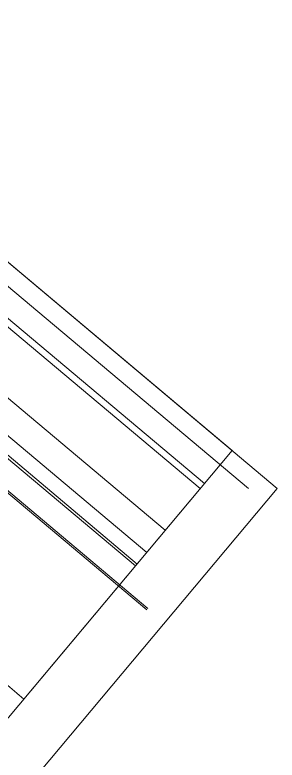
# Model space of a CAD drawing. Header units: millimetres. Extents: x 834140250 to 834644390, y 817877047 to 817987022.
# Drawn here: x 834168735 to 834169092, y 817932936 to 817933947 of the extents above; entities that cross this region are included whole.
import ezdxf

# ---------------------------------------------------------------- set-up
doc = ezdxf.new("R2010")
doc.units = ezdxf.units.MM
doc.header["$LTSCALE"] = 1000
doc.header["$MEASUREMENT"] = 0
doc.layers.add('VPA040_Text', color=3, linetype='Continuous')
doc.layers.add('VPAX', color=7, linetype='Continuous', lineweight=13)

# ---------------------------------------------------------------- blocks, each defined once
blk = doc.blocks.new('A$C767F005D')
at = {"layer": 'VPAX', "color": 253}
for p, q in [((-4547, -9728.2), (-5236.4, -9149.7)), ((-4569.2, -9676.9), (-5182, -9162.7)), ((-4606.7, -9721.6), (-5219.5, -9207.4)), ((-4612.4, -9728.4), (-5225.3, -9214.2)), ((-4659.9, -9785), (-5272.8, -9270.8)), ((-4685.1, -9815.1), (-5297.9, -9300.8)), ((-4683.6, -9891), (-5373, -9312.5)), ((-4700.4, -9833.3), (-5313.3, -9319.1)), ((-4698.3, -9830.8), (-5311.2, -9316.6)), ((-4685.2, -9892.9), (-5336.3, -9346.6)), ((-4683.6, -9891), (-5334.7, -9344.6)), ((-4852, -10014), (-5464.9, -9499.8)), ((-4569.2, -9676.9), (-6176.2, -11592)), ((-4569.2, -9676.9), (-4852, -10014))]:
    blk.add_line(p, q, dxfattribs=at)
blk.add_lwpolyline([(-6945.2, -11077.3), (-5274, -9085.6), (-4507.9, -9728.4), (-6179.2, -11720.1)], close=True, dxfattribs=at)
blk.add_lwpolyline([(-6945.2, -11077.3), (-5274, -9085.6), (-4507.9, -9728.4), (-6179.2, -11720.1)], close=True, dxfattribs=at)

msp = doc.modelspace()

# ---------------------------------------------------------------- block references
at = {"layer": 'VPA040_Text', "color": 3, "ltscale": 500}
msp.add_blockref('A$C767F005D', (834173599.7, 817943032.7), dxfattribs=at)

doc.saveas('drawing.dxf')
